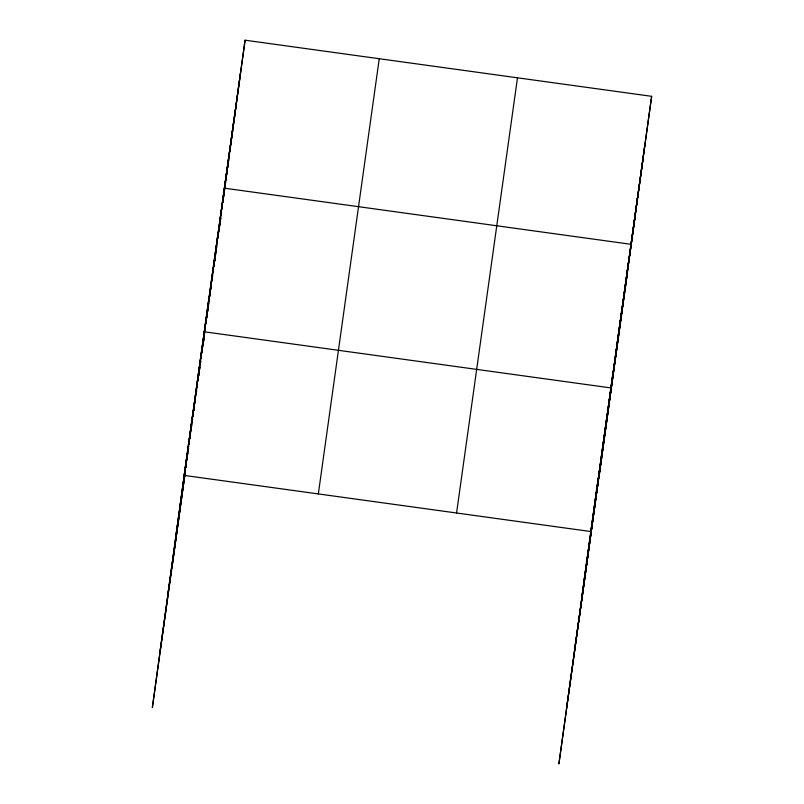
<?xml version="1.0" encoding="UTF-8"?>
<svg xmlns="http://www.w3.org/2000/svg" width="804" height="804" viewBox="0 0 804 804"><rect width="100%" height="100%" fill="white"/><g stroke="black" fill="none" stroke-linecap="round" stroke-linejoin="round"><path stroke-width="1.21" d="M186.397 459.446L152.348 707.671L185.332 471.998M179.865 507.475L193.101 411.578M186.568 459.607L202.035 347.74M172.448 564.056L184.629 475.154M184.95 472.762L185.282 470.38M185.603 467.998L186.096 464.421M186.417 462.039L186.91 458.461M187.242 456.079L187.724 452.501L187.201 456.22M190.427 432.803L208.728 299.872M217.663 236.044L202.367 346.675L211.13 284.073M193.905 410.573L194.236 408.1M196.266 393.297L196.608 390.824M197.111 387.126L197.452 384.654M198.97 373.548L198.638 376.021L198.95 373.498M200.648 361.338L200.317 363.72L200.648 361.388M201.131 357.76L201.462 355.378M201.784 352.986L202.276 349.408M203.422 341.067L203.744 338.685M204.236 335.107L204.568 332.725M204.889 330.343L205.382 326.766M205.874 323.188L206.196 320.806M206.527 318.424L207.01 314.846M207.342 312.465L207.834 308.887L207.301 312.605M208.166 306.455L211.04 285.48M226.668 171.724L211.372 283.008L211.774 280.686M220.206 219.281L233.572 122.409M227.271 168.729L240.476 73.084M214.779 261.37L215.12 258.898M217.995 237.924L218.336 235.451M219.512 226.808L219.854 224.346M220.356 220.638L220.698 218.175M221.19 214.557L221.522 212.176M222.015 208.598L222.336 206.216M222.829 202.638L223.15 200.256M223.482 197.864L223.974 194.297M224.296 191.905L224.788 188.337M225.11 185.945L225.602 182.377M226.587 175.222L227.07 171.644M227.562 168.066L227.894 165.684M228.215 163.302L228.708 159.725L228.215 163.252M229.039 157.252L229.552 153.554M229.884 151.082L231.07 142.449M231.411 139.976L232.758 130.107M233.1 127.635L233.612 123.937M233.773 122.7L245.079 40.2L651.652 96.329L558.921 763.8L651.652 96.329M584.206 579.563L597.442 483.656M590.91 531.685L606.377 419.829M579.021 620.185L613.08 371.95M606.548 419.989L622.015 308.123M615.482 356.162L628.708 260.255M599.131 476.571L637.843 194.97M631.381 242.517L644.748 145.645M245.079 40.2L184.166 475.405L590.739 531.524M175.393 539.394L188.458 446.109M188.799 443.647L199.794 365.086M199.965 363.86L202.196 347.901M211.301 282.847L222.336 204.015M222.507 202.839L224.638 187.573M224.808 186.397L227.11 169.956M227.271 168.78L232.698 130.027M233.029 127.675L236.316 104.188M167.785 594.93L185.312 469.727M185.654 467.265L186.86 458.672M189.262 441.486L188.92 443.949L190.086 435.265L189.613 439.034M190.468 432.894L190.98 429.215M191.332 426.763L191.674 424.301M192.015 421.849L192.357 419.397M192.87 415.708L194.246 405.889M194.588 403.437L194.94 400.985M195.282 398.533L195.794 394.844M196.136 392.392L196.658 388.704M196.829 387.478L197.342 383.799M197.683 381.347L199.06 371.518M199.231 370.292L199.744 366.614M200.085 364.162L200.608 360.473M200.95 358.021L202.156 349.428M202.497 346.976L203.01 343.288M203.523 339.61L204.558 332.243M204.899 329.791L205.412 326.102M205.764 323.65L206.276 319.972M206.618 317.51L206.96 315.057M208.156 306.515L208.648 302.997M208.98 300.646L210.296 291.249M210.457 290.083L211.12 285.38M212.105 278.335L212.598 274.807M212.929 272.466L213.422 268.938M213.743 266.586L214.236 263.069M214.567 260.717L214.899 258.375M215.392 254.848L216.708 245.451M217.201 241.934L217.532 239.582M217.854 237.23L219.834 223.14M220.155 220.788L220.648 217.271M220.979 214.919L221.472 211.392M221.803 209.05L222.296 205.522M222.628 203.181L223.12 199.653M223.442 197.302L223.934 193.784M224.266 191.432L224.758 187.905M225.09 185.563L226.406 176.166M226.567 174.991L227.06 171.473M227.552 167.946L227.884 165.594M159.956 652.144L185.382 470.471M185.724 468.018L186.066 465.566M187.443 455.747L187.784 453.285M188.126 450.833L188.468 448.381M188.99 444.692L189.332 442.24M189.844 438.562L190.186 436.1M191.392 427.507L191.734 425.055M192.256 421.376L192.598 418.914M192.94 416.462L193.282 414.01M193.794 410.331L194.146 407.869M194.658 404.191L195 401.739M196.206 393.146L196.548 390.684M197.06 387.005L197.402 384.553M197.925 380.865L198.266 378.413M201.141 357.86L201.472 355.519M202.618 347.298L202.95 344.946M203.442 341.419L203.774 339.077M204.266 335.549L204.598 333.198M205.09 329.68L205.412 327.328M205.904 323.811L206.236 321.459M206.728 317.932L207.06 315.59M207.553 312.063L207.884 309.711M208.377 306.193L208.708 303.842M209.03 301.49L209.362 299.148M209.854 295.621L210.186 293.269M210.678 289.752L211.01 287.4M212.316 278.003L212.648 275.661M213.14 272.134L213.472 269.782M213.964 266.265L214.296 263.913M214.789 260.395L215.11 258.044M215.442 255.692L215.934 252.175M216.266 249.823L216.758 246.295M217.904 238.074L218.236 235.733M218.728 232.205L219.06 229.854M219.552 226.336L219.884 223.984M220.376 220.467L220.708 218.115M188.257 451.134L188.598 448.672M203.563 341.76L203.894 339.409M209.975 295.962L210.306 293.611M318.334 493.927L379.247 58.722M456.571 513.002L517.485 77.807M581.975 595.523L642.888 160.318M574.368 651.049L635.281 215.854M566.529 708.264L627.442 273.069M224.366 188.166L630.949 244.295M204.266 331.781L610.839 387.91M188.568 446.371L188.056 450.079L188.578 446.401M199.814 367.378L199.482 369.85L199.814 367.368"/></g></svg>
